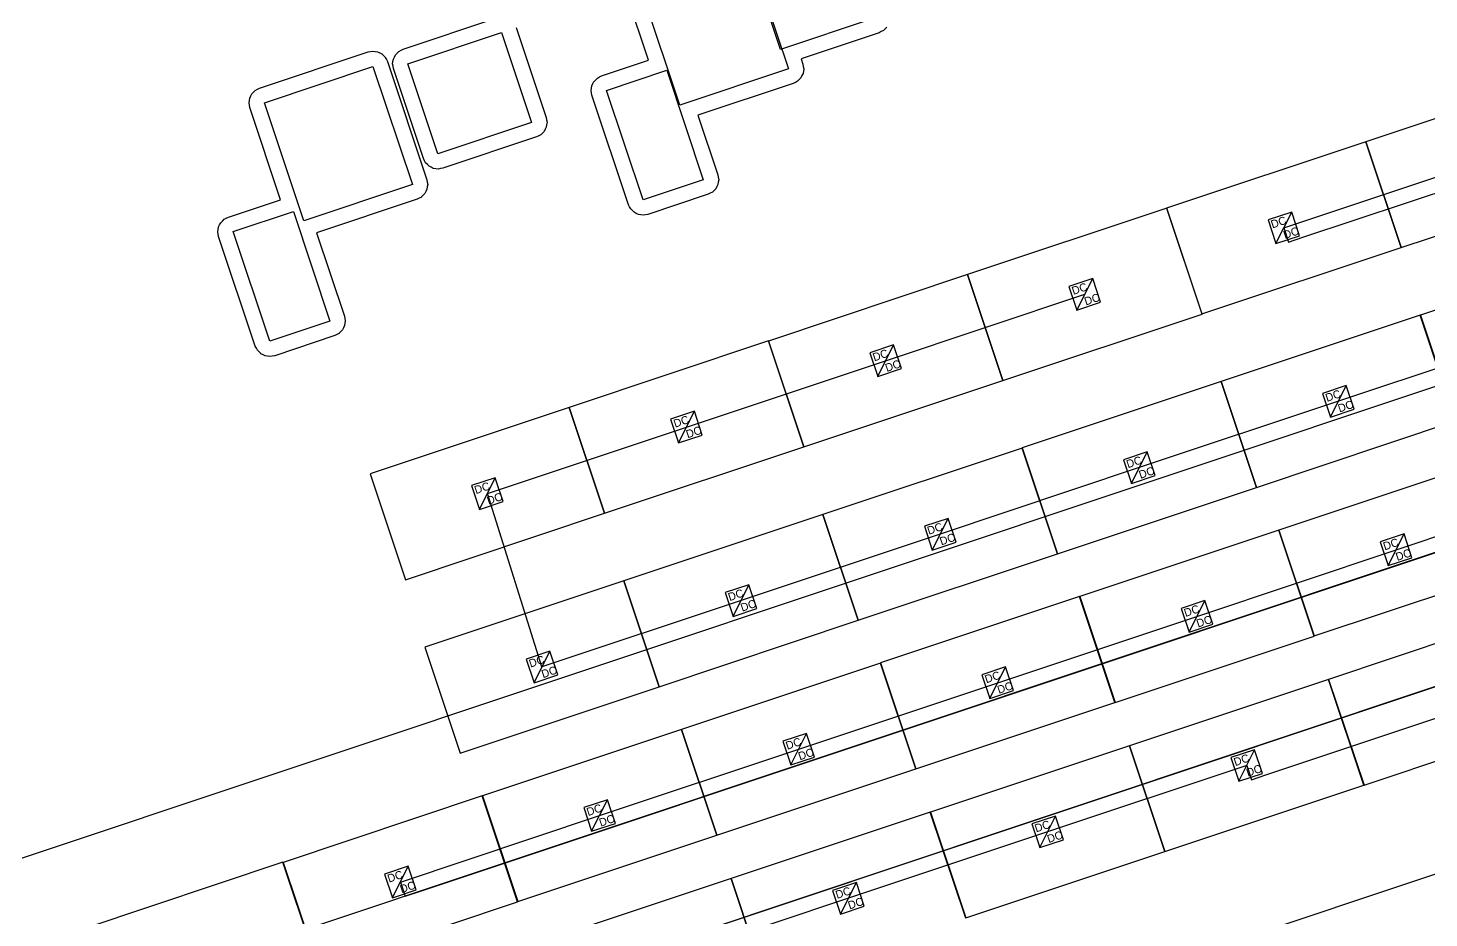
# Model space of a CAD drawing. Header units: feet. Extents: x -377 to 137, y -256 to 143.
# Drawn here: x -241.33 to -195.39, y 30.29 to 59.49 of the extents above; entities that cross this region are included whole.
import ezdxf

# ---------------------------------------------------------------- set-up
doc = ezdxf.new("R2010")
doc.units = ezdxf.units.FT
for name, color, linetype in [('Buildings', 7, 'CONTINUOUS'), ('Connections', 7, 'CONTINUOUS'), ('Modules', 7, 'CONTINUOUS'), ('Obstructions', 7, 'CONTINUOUS'), ('Setbacks', 7, 'CONTINUOUS'), ('Strings', 7, 'CONTINUOUS')]:
    doc.layers.add(name, color=color, linetype=linetype)

msp = doc.modelspace()

# ---------------------------------------------------------------- linework, layer by layer
at = {"layer": 'Buildings', "color": 252}
msp.add_line((-357.301, -22.374), (-122.284, 56.066), dxfattribs=at)
at = {"layer": 'Connections', "color": 91}
for p, q in [((-300.35, 7.187), (-131.801, 63.442)), ((-228.496, 31.156), (-131.798, 63.431)), ((-338.203, -9.848), (-130.48, 59.482)), ((-266.379, 14.121), (-130.479, 59.479)), ((-200.746, 34.98), (-130.164, 58.538)), ((-199.53, 52.621), (-181.279, 58.712)), ((-334.63, 1.19), (-179.375, 53.008)), ((-200.152, 52.932), (-199.997, 52.465)), ((-199.997, 52.465), (-199.53, 52.621)), ((-201.369, 35.291), (-201.213, 34.825)), ((-201.213, 34.825), (-200.746, 34.98)), ((-229.119, 31.467), (-228.963, 31.001)), ((-228.963, 31.001), (-228.496, 31.156))]:
    msp.add_line(p, q, dxfattribs=at)
at = {"layer": 'Modules', "color": 254}
for p, q in [((-190.938, 57.934), (-197.467, 55.755)), ((-197.467, 55.757), (-203.996, 53.578)), ((-196.308, 52.285), (-197.467, 55.757)), ((-197.467, 55.755), (-196.308, 52.282)), ((-196.308, 52.282), (-189.779, 54.462)), ((-203.994, 53.577), (-210.523, 51.398)), ((-203.996, 53.578), (-202.838, 50.106)), ((-202.835, 50.105), (-203.994, 53.577)), ((-199.893, 53.45), (-200.671, 53.191)), ((-200.412, 52.413), (-199.893, 53.45)), ((-199.634, 52.672), (-199.893, 53.45)), ((-200.671, 53.191), (-200.412, 52.413)), ((-200.412, 52.413), (-199.634, 52.672)), ((-202.838, 50.106), (-196.308, 52.285)), ((-189.146, 52.248), (-195.675, 50.068)), ((-210.524, 51.397), (-217.053, 49.217)), ((-209.365, 47.924), (-210.524, 51.397)), ((-210.523, 51.398), (-209.364, 47.925)), ((-206.42, 51.27), (-207.198, 51.01)), ((-207.198, 51.01), (-206.938, 50.232)), ((-206.938, 50.232), (-206.42, 51.27)), ((-206.16, 50.492), (-206.42, 51.27)), ((-209.364, 47.925), (-202.835, 50.105)), ((-206.938, 50.232), (-206.16, 50.492)), ((-195.679, 50.067), (-202.208, 47.888)), ((-194.52, 46.595), (-195.679, 50.067)), ((-195.675, 50.068), (-194.516, 46.596)), ((-217.054, 49.22), (-223.583, 47.041)), ((-215.895, 45.747), (-217.054, 49.22)), ((-217.053, 49.217), (-215.894, 45.745)), ((-212.95, 49.09), (-213.728, 48.83)), ((-213.728, 48.83), (-213.468, 48.052)), ((-213.468, 48.052), (-212.95, 49.09)), ((-212.69, 48.312), (-212.95, 49.09)), ((-213.468, 48.052), (-212.69, 48.312)), ((-215.894, 45.745), (-209.365, 47.924)), ((-202.206, 47.89), (-208.735, 45.711)), ((-202.208, 47.888), (-201.049, 44.416)), ((-201.047, 44.418), (-202.206, 47.89)), ((-198.105, 47.76), (-198.883, 47.501)), ((-198.883, 47.501), (-198.623, 46.723)), ((-198.623, 46.723), (-198.105, 47.76)), ((-197.845, 46.982), (-198.105, 47.76)), ((-223.583, 47.04), (-230.113, 44.86)), ((-223.583, 47.041), (-222.424, 43.568)), ((-222.424, 43.567), (-223.583, 47.04)), ((-219.48, 46.913), (-220.258, 46.653)), ((-219.998, 45.875), (-219.48, 46.913)), ((-219.22, 46.135), (-219.48, 46.913)), ((-198.623, 46.723), (-197.845, 46.982)), ((-220.258, 46.653), (-219.998, 45.875)), ((-201.049, 44.416), (-194.52, 46.595)), ((-219.998, 45.875), (-219.22, 46.135)), ((-222.424, 43.568), (-215.895, 45.747)), ((-208.735, 45.706), (-215.265, 43.527)), ((-208.735, 45.711), (-207.576, 42.239)), ((-207.576, 42.234), (-208.735, 45.706)), ((-204.632, 45.584), (-205.41, 45.324)), ((-205.15, 44.546), (-204.632, 45.584)), ((-204.372, 44.805), (-204.632, 45.584)), ((-205.41, 45.324), (-205.15, 44.546)), ((-193.785, 45.195), (-200.314, 43.016)), ((-230.113, 44.86), (-228.954, 41.388)), ((-226.009, 44.733), (-226.787, 44.473)), ((-226.528, 43.695), (-226.009, 44.733)), ((-225.75, 43.955), (-226.009, 44.733)), ((-205.15, 44.546), (-204.372, 44.805)), ((-226.787, 44.473), (-226.528, 43.695)), ((-207.576, 42.239), (-201.047, 44.418)), ((-226.528, 43.695), (-225.75, 43.955)), ((-228.954, 41.388), (-222.424, 43.567)), ((-215.265, 43.53), (-221.794, 41.351)), ((-214.106, 40.057), (-215.265, 43.53)), ((-215.265, 43.527), (-214.106, 40.055)), ((-211.161, 43.399), (-211.939, 43.14)), ((-211.68, 42.362), (-211.161, 43.399)), ((-210.902, 42.621), (-211.161, 43.399)), ((-211.939, 43.14), (-211.68, 42.362)), ((-200.318, 43.011), (-206.847, 40.832)), ((-199.159, 39.539), (-200.318, 43.011)), ((-200.314, 43.016), (-199.155, 39.544)), ((-196.211, 42.888), (-196.989, 42.629)), ((-196.729, 41.85), (-196.211, 42.888)), ((-195.951, 42.11), (-196.211, 42.888)), ((-211.68, 42.362), (-210.902, 42.621)), ((-196.989, 42.629), (-196.729, 41.85)), ((-214.106, 40.055), (-207.576, 42.234)), ((-196.729, 41.85), (-195.951, 42.11)), ((-221.795, 41.349), (-228.324, 39.17)), ((-220.636, 37.877), (-221.795, 41.349)), ((-221.794, 41.351), (-220.635, 37.878)), ((-199.155, 39.544), (-192.626, 41.723)), ((-217.691, 41.223), (-218.469, 40.963)), ((-218.469, 40.963), (-218.209, 40.185)), ((-218.209, 40.185), (-217.691, 41.223)), ((-217.431, 40.445), (-217.691, 41.223)), ((-218.209, 40.185), (-217.431, 40.445)), ((-206.848, 40.834), (-213.377, 38.655)), ((-205.689, 37.362), (-206.848, 40.834)), ((-206.847, 40.832), (-205.688, 37.36)), ((-202.744, 40.704), (-203.522, 40.444)), ((-203.522, 40.444), (-203.262, 39.666)), ((-203.262, 39.666), (-202.744, 40.704)), ((-202.484, 39.926), (-202.744, 40.704)), ((-220.635, 37.878), (-214.106, 40.057)), ((-192.154, 40.298), (-198.683, 38.118)), ((-205.688, 37.36), (-199.159, 39.539)), ((-203.262, 39.666), (-202.484, 39.926)), ((-228.324, 39.17), (-227.165, 35.698)), ((-224.221, 39.042), (-224.999, 38.783)), ((-224.999, 38.783), (-224.739, 38.005)), ((-224.739, 38.005), (-224.221, 39.042)), ((-223.961, 38.264), (-224.221, 39.042)), ((-213.374, 38.654), (-219.904, 36.475)), ((-213.377, 38.655), (-212.218, 35.183)), ((-212.216, 35.182), (-213.374, 38.654)), ((-224.739, 38.005), (-223.961, 38.264)), ((-209.274, 38.527), (-210.052, 38.268)), ((-210.052, 38.268), (-209.792, 37.49)), ((-209.792, 37.49), (-209.274, 38.527)), ((-209.014, 37.749), (-209.274, 38.527)), ((-227.165, 35.698), (-220.636, 37.877)), ((-209.792, 37.49), (-209.014, 37.749)), ((-198.684, 38.117), (-205.213, 35.938)), ((-197.525, 34.645), (-198.684, 38.117)), ((-198.683, 38.118), (-197.524, 34.646)), ((-212.218, 35.183), (-205.689, 37.362)), ((-197.524, 34.646), (-190.995, 36.825)), ((-219.904, 36.477), (-226.433, 34.298)), ((-218.745, 33.005), (-219.904, 36.477)), ((-219.904, 36.475), (-218.745, 33.002)), ((-215.8, 36.347), (-216.578, 36.087)), ((-216.319, 35.309), (-215.8, 36.347)), ((-215.541, 35.569), (-215.8, 36.347)), ((-216.578, 36.087), (-216.319, 35.309)), ((-205.214, 35.94), (-211.743, 33.761)), ((-204.055, 32.468), (-205.214, 35.94)), ((-205.213, 35.938), (-204.054, 32.466)), ((-216.319, 35.309), (-215.541, 35.569)), ((-201.11, 35.81), (-201.888, 35.551)), ((-201.888, 35.551), (-201.628, 34.773)), ((-201.628, 34.773), (-201.11, 35.81)), ((-200.85, 35.032), (-201.11, 35.81)), ((-218.745, 33.002), (-212.216, 35.182)), ((-201.628, 34.773), (-200.85, 35.032)), ((-204.054, 32.466), (-197.525, 34.645)), ((-226.434, 34.293), (-232.963, 32.114)), ((-225.275, 30.821), (-226.434, 34.293)), ((-226.433, 34.298), (-225.274, 30.826)), ((-222.33, 34.17), (-223.108, 33.911)), ((-222.849, 33.133), (-222.33, 34.17)), ((-222.07, 33.392), (-222.33, 34.17)), ((-223.108, 33.911), (-222.849, 33.133)), ((-211.744, 33.76), (-218.273, 31.581)), ((-210.585, 30.288), (-211.744, 33.76)), ((-211.743, 33.761), (-210.584, 30.289)), ((-207.64, 33.633), (-208.418, 33.374)), ((-208.158, 32.596), (-207.64, 33.633)), ((-207.38, 32.855), (-207.64, 33.633)), ((-222.849, 33.133), (-222.07, 33.392)), ((-208.418, 33.374), (-208.158, 32.596)), ((-225.274, 30.826), (-218.745, 33.005)), ((-208.158, 32.596), (-207.38, 32.855)), ((-210.584, 30.289), (-204.055, 32.468)), ((-232.975, 32.117), (-239.505, 29.937)), ((-231.816, 28.644), (-232.975, 32.117)), ((-232.963, 32.114), (-231.804, 28.642)), ((-228.86, 31.986), (-229.638, 31.727)), ((-229.638, 31.727), (-229.378, 30.949)), ((-229.378, 30.949), (-228.86, 31.986)), ((-228.6, 31.208), (-228.86, 31.986)), ((-218.273, 31.583), (-224.802, 29.404)), ((-217.114, 28.111), (-218.273, 31.583)), ((-218.273, 31.581), (-217.114, 28.108)), ((-214.169, 31.453), (-214.947, 31.193)), ((-214.688, 30.415), (-214.169, 31.453)), ((-213.91, 30.675), (-214.169, 31.453)), ((-231.804, 28.642), (-225.275, 30.821)), ((-229.378, 30.949), (-228.6, 31.208)), ((-214.947, 31.193), (-214.688, 30.415)), ((-214.688, 30.415), (-213.91, 30.675))]:
    msp.add_line(p, q, dxfattribs=at)
at = {"layer": 'Obstructions', "color": 252}
for p, q in [((-217.693, 62.022), (-216.398, 58.147)), ((-216.652, 58.786), (-217.638, 61.737)), ((-219.958, 56.956), (-221.253, 60.835)), ((-213.582, 59.812), (-216.652, 58.786)), ((-228.871, 58.315), (-225.802, 59.341)), ((-225.802, 59.341), (-224.816, 56.39)), ((-233.58, 57.037), (-230.021, 58.227)), ((-230.021, 58.227), (-228.728, 54.349)), ((-227.888, 55.364), (-228.871, 58.315)), ((-222.362, 57.442), (-220.386, 58.103)), ((-220.386, 58.103), (-219.187, 54.509)), ((-216.398, 58.147), (-219.958, 56.956)), ((-221.163, 53.852), (-222.362, 57.442)), ((-232.288, 53.162), (-233.58, 57.037)), ((-224.816, 56.39), (-227.888, 55.364)), ((-228.728, 54.349), (-232.288, 53.162)), ((-219.187, 54.509), (-221.163, 53.852)), ((-234.601, 52.807), (-232.629, 53.465)), ((-232.629, 53.465), (-231.43, 49.875)), ((-233.402, 49.214), (-234.601, 52.807)), ((-231.43, 49.875), (-233.402, 49.214))]:
    msp.add_line(p, q, dxfattribs=at)
at = {"layer": 'Setbacks', "color": 2}
for p, q in [((-220.982, 58.435), (-221.73, 60.675)), ((-229.031, 58.792), (-225.961, 59.818)), ((-225.324, 59.501), (-224.338, 56.55)), ((-213.423, 59.335), (-215.979, 58.48)), ((-213.422, 59.335), (-213.423, 59.335)), ((-213.353, 59.371), (-213.422, 59.335)), ((-213.284, 59.407), (-213.353, 59.371)), ((-213.283, 59.408), (-213.284, 59.407)), ((-213.284, 59.407), (-213.284, 59.407)), ((-213.228, 59.464), (-213.283, 59.408)), ((-213.283, 59.408), (-213.283, 59.408)), ((-213.283, 59.408), (-213.283, 59.408)), ((-213.173, 59.519), (-213.228, 59.464)), ((-233.74, 57.514), (-230.18, 58.705)), ((-230.18, 58.705), (-230.18, 58.705)), ((-230.18, 58.705), (-230.18, 58.705)), ((-230.18, 58.705), (-230.179, 58.705)), ((-230.179, 58.705), (-230.102, 58.718)), ((-230.102, 58.718), (-230.025, 58.73)), ((-230.025, 58.73), (-230.025, 58.731)), ((-230.025, 58.731), (-230.025, 58.73)), ((-230.025, 58.73), (-230.024, 58.731)), ((-230.024, 58.731), (-230.024, 58.73)), ((-230.024, 58.73), (-229.947, 58.719)), ((-229.947, 58.719), (-229.87, 58.707)), ((-229.87, 58.707), (-229.869, 58.707)), ((-229.869, 58.707), (-229.869, 58.707)), ((-229.869, 58.707), (-229.869, 58.707)), ((-229.869, 58.707), (-229.868, 58.707)), ((-229.868, 58.707), (-229.799, 58.672)), ((-229.799, 58.672), (-229.729, 58.637)), ((-229.729, 58.637), (-229.728, 58.637)), ((-229.728, 58.637), (-229.728, 58.637)), ((-229.728, 58.637), (-229.728, 58.637)), ((-229.728, 58.637), (-229.727, 58.636)), ((-229.727, 58.636), (-229.672, 58.582)), ((-229.672, 58.582), (-229.616, 58.527)), ((-229.616, 58.527), (-229.616, 58.527)), ((-229.616, 58.527), (-229.616, 58.526)), ((-229.616, 58.526), (-229.616, 58.526)), ((-229.616, 58.526), (-229.615, 58.526)), ((-229.615, 58.526), (-229.58, 58.457)), ((-229.58, 58.457), (-229.544, 58.387)), ((-229.544, 58.387), (-229.543, 58.387)), ((-229.543, 58.387), (-229.543, 58.387)), ((-229.543, 58.387), (-229.543, 58.386)), ((-229.543, 58.386), (-228.251, 54.508)), ((-229.374, 58.312), (-229.363, 58.389)), ((-229.363, 58.389), (-229.351, 58.466)), ((-229.351, 58.467), (-229.316, 58.537)), ((-229.351, 58.466), (-229.351, 58.467)), ((-229.351, 58.467), (-229.351, 58.467)), ((-229.351, 58.467), (-229.351, 58.467)), ((-229.351, 58.466), (-229.351, 58.466)), ((-229.316, 58.537), (-229.281, 58.607)), ((-229.281, 58.607), (-229.28, 58.608)), ((-229.281, 58.607), (-229.281, 58.607)), ((-229.281, 58.607), (-229.281, 58.607)), ((-229.28, 58.608), (-229.225, 58.664)), ((-229.28, 58.608), (-229.28, 58.608)), ((-229.225, 58.664), (-229.171, 58.719)), ((-229.171, 58.719), (-229.17, 58.72)), ((-229.17, 58.72), (-229.17, 58.72)), ((-229.17, 58.72), (-229.17, 58.72)), ((-229.17, 58.72), (-229.169, 58.72)), ((-229.169, 58.72), (-229.1, 58.756)), ((-229.1, 58.756), (-229.031, 58.792)), ((-229.031, 58.792), (-229.031, 58.792)), ((-222.521, 57.919), (-220.982, 58.435)), ((-215.979, 58.48), (-215.921, 58.306)), ((-229.374, 58.311), (-229.374, 58.312)), ((-229.374, 58.311), (-229.374, 58.311)), ((-229.374, 58.31), (-229.374, 58.311)), ((-229.374, 58.311), (-229.374, 58.311)), ((-229.361, 58.233), (-229.374, 58.31)), ((-229.349, 58.156), (-229.361, 58.233)), ((-228.365, 55.205), (-229.349, 58.156)), ((-229.349, 58.156), (-229.349, 58.156)), ((-222.66, 57.847), (-222.591, 57.883)), ((-222.591, 57.883), (-222.522, 57.919)), ((-222.522, 57.919), (-222.521, 57.919)), ((-222.521, 57.919), (-222.521, 57.919)), ((-222.521, 57.919), (-222.521, 57.919)), ((-215.953, 57.925), (-215.988, 57.855)), ((-215.918, 57.995), (-215.953, 57.925)), ((-215.921, 58.306), (-215.921, 58.306)), ((-215.921, 58.306), (-215.908, 58.229)), ((-215.906, 58.073), (-215.918, 57.996)), ((-215.918, 57.996), (-215.918, 57.996)), ((-215.918, 57.996), (-215.918, 57.995)), ((-215.918, 57.995), (-215.918, 57.995)), ((-215.918, 57.995), (-215.918, 57.995)), ((-215.908, 58.229), (-215.895, 58.152)), ((-215.895, 58.151), (-215.906, 58.073)), ((-215.895, 58.152), (-215.895, 58.151)), ((-215.895, 58.151), (-215.895, 58.151)), ((-215.895, 58.151), (-215.895, 58.151)), ((-215.895, 58.151), (-215.895, 58.151)), ((-233.935, 57.385), (-233.88, 57.441)), ((-233.88, 57.441), (-233.88, 57.441)), ((-233.88, 57.441), (-233.879, 57.441)), ((-233.879, 57.442), (-233.81, 57.478)), ((-233.879, 57.441), (-233.879, 57.442)), ((-233.879, 57.441), (-233.879, 57.441)), ((-233.81, 57.478), (-233.74, 57.514)), ((-233.74, 57.514), (-233.74, 57.514)), ((-222.865, 57.438), (-222.853, 57.515)), ((-222.865, 57.438), (-222.865, 57.438)), ((-222.865, 57.438), (-222.865, 57.438)), ((-222.865, 57.437), (-222.865, 57.438)), ((-222.865, 57.438), (-222.865, 57.438)), ((-222.852, 57.36), (-222.865, 57.437)), ((-222.853, 57.515), (-222.842, 57.593)), ((-222.842, 57.593), (-222.842, 57.594)), ((-222.842, 57.594), (-222.841, 57.594)), ((-222.842, 57.593), (-222.842, 57.593)), ((-222.842, 57.593), (-222.842, 57.593)), ((-222.841, 57.594), (-222.807, 57.664)), ((-222.807, 57.664), (-222.772, 57.734)), ((-222.772, 57.734), (-222.771, 57.734)), ((-222.771, 57.735), (-222.716, 57.79)), ((-222.771, 57.734), (-222.771, 57.735)), ((-222.771, 57.734), (-222.771, 57.734)), ((-222.771, 57.734), (-222.771, 57.734)), ((-222.716, 57.79), (-222.662, 57.846)), ((-222.662, 57.846), (-222.661, 57.847)), ((-222.661, 57.847), (-222.661, 57.847)), ((-222.661, 57.847), (-222.661, 57.847)), ((-222.661, 57.847), (-222.66, 57.847)), ((-216.238, 57.67), (-219.363, 56.625)), ((-216.168, 57.706), (-216.238, 57.67)), ((-216.238, 57.67), (-216.238, 57.67)), ((-216.099, 57.742), (-216.168, 57.706)), ((-216.098, 57.743), (-216.099, 57.742)), ((-216.099, 57.742), (-216.099, 57.742)), ((-216.099, 57.742), (-216.099, 57.742)), ((-216.099, 57.742), (-216.099, 57.742)), ((-216.043, 57.799), (-216.098, 57.743)), ((-215.989, 57.854), (-216.043, 57.799)), ((-215.988, 57.855), (-215.989, 57.854)), ((-215.988, 57.855), (-215.988, 57.855)), ((-215.988, 57.855), (-215.988, 57.855)), ((-215.988, 57.855), (-215.988, 57.855)), ((-234.083, 57.033), (-234.072, 57.11)), ((-234.083, 57.032), (-234.083, 57.033)), ((-234.083, 57.033), (-234.083, 57.033)), ((-234.071, 56.955), (-234.083, 57.032)), ((-234.083, 57.032), (-234.083, 57.032)), ((-234.083, 57.032), (-234.083, 57.032)), ((-234.072, 57.11), (-234.06, 57.188)), ((-234.06, 57.189), (-234.025, 57.259)), ((-234.06, 57.188), (-234.06, 57.189)), ((-234.06, 57.188), (-234.06, 57.188)), ((-234.06, 57.188), (-234.06, 57.188)), ((-234.06, 57.188), (-234.06, 57.188)), ((-234.025, 57.259), (-233.99, 57.328)), ((-233.99, 57.329), (-233.989, 57.33)), ((-233.99, 57.328), (-233.99, 57.329)), ((-233.99, 57.329), (-233.99, 57.329)), ((-233.99, 57.329), (-233.99, 57.329)), ((-233.989, 57.33), (-233.935, 57.385)), ((-222.839, 57.283), (-222.852, 57.36)), ((-221.64, 53.692), (-222.839, 57.283)), ((-222.839, 57.283), (-222.839, 57.283)), ((-234.058, 56.878), (-234.071, 56.955)), ((-234.058, 56.877), (-234.058, 56.878)), ((-233.05, 53.855), (-234.058, 56.877)), ((-224.338, 56.55), (-224.338, 56.55)), ((-224.338, 56.55), (-224.338, 56.55)), ((-224.338, 56.55), (-224.338, 56.549)), ((-224.338, 56.549), (-224.325, 56.472)), ((-219.363, 56.625), (-218.71, 54.669)), ((-224.461, 56.042), (-224.516, 55.986)), ((-224.406, 56.097), (-224.461, 56.042)), ((-224.371, 56.168), (-224.406, 56.098)), ((-224.406, 56.098), (-224.406, 56.098)), ((-224.406, 56.098), (-224.406, 56.098)), ((-224.406, 56.098), (-224.406, 56.098)), ((-224.406, 56.098), (-224.406, 56.097)), ((-224.336, 56.238), (-224.371, 56.168)), ((-224.335, 56.239), (-224.336, 56.239)), ((-224.336, 56.239), (-224.336, 56.239)), ((-224.336, 56.239), (-224.336, 56.239)), ((-224.336, 56.239), (-224.336, 56.238)), ((-224.324, 56.316), (-224.335, 56.239)), ((-224.325, 56.472), (-224.312, 56.395)), ((-224.312, 56.394), (-224.324, 56.316)), ((-224.312, 56.395), (-224.312, 56.394)), ((-224.312, 56.394), (-224.312, 56.394)), ((-224.312, 56.394), (-224.312, 56.394)), ((-224.656, 55.913), (-227.728, 54.887)), ((-224.586, 55.949), (-224.656, 55.913)), ((-224.656, 55.913), (-224.656, 55.913)), ((-224.656, 55.913), (-224.656, 55.913)), ((-224.517, 55.985), (-224.586, 55.949)), ((-224.516, 55.985), (-224.517, 55.985)), ((-224.516, 55.986), (-224.516, 55.986)), ((-224.516, 55.986), (-224.516, 55.985)), ((-224.516, 55.985), (-224.516, 55.985)), ((-228.365, 55.204), (-228.365, 55.205)), ((-228.365, 55.205), (-228.365, 55.205)), ((-228.329, 55.135), (-228.365, 55.204)), ((-228.365, 55.204), (-228.365, 55.204)), ((-228.293, 55.066), (-228.329, 55.135)), ((-228.293, 55.065), (-228.293, 55.066)), ((-228.292, 55.064), (-228.293, 55.065)), ((-228.293, 55.065), (-228.293, 55.065)), ((-228.293, 55.065), (-228.293, 55.065)), ((-228.236, 55.01), (-228.292, 55.064)), ((-228.181, 54.955), (-228.236, 55.01)), ((-228.18, 54.954), (-228.181, 54.955)), ((-228.181, 54.955), (-228.181, 54.955)), ((-228.11, 54.919), (-228.18, 54.954)), ((-228.18, 54.954), (-228.18, 54.954)), ((-228.18, 54.954), (-228.18, 54.954)), ((-228.04, 54.884), (-228.11, 54.919)), ((-228.039, 54.884), (-228.04, 54.884)), ((-228.04, 54.884), (-228.04, 54.884)), ((-228.04, 54.884), (-228.04, 54.884)), ((-227.962, 54.872), (-228.039, 54.884)), ((-228.039, 54.884), (-228.039, 54.884)), ((-227.885, 54.861), (-227.962, 54.872)), ((-227.884, 54.861), (-227.885, 54.861)), ((-227.883, 54.861), (-227.884, 54.861)), ((-227.884, 54.861), (-227.884, 54.861)), ((-227.884, 54.861), (-227.884, 54.861)), ((-227.806, 54.874), (-227.883, 54.861)), ((-227.729, 54.886), (-227.806, 54.874)), ((-227.728, 54.887), (-227.729, 54.887)), ((-227.729, 54.887), (-227.729, 54.886)), ((-227.729, 54.886), (-227.729, 54.886)), ((-218.71, 54.669), (-218.71, 54.668)), ((-218.71, 54.668), (-218.71, 54.668)), ((-218.71, 54.668), (-218.71, 54.668)), ((-218.71, 54.668), (-218.697, 54.591)), ((-228.251, 54.508), (-228.251, 54.508)), ((-228.251, 54.508), (-228.251, 54.508)), ((-228.251, 54.508), (-228.251, 54.508)), ((-228.251, 54.508), (-228.251, 54.507)), ((-228.251, 54.507), (-228.238, 54.431)), ((-228.237, 54.275), (-228.248, 54.197)), ((-228.238, 54.431), (-228.225, 54.353)), ((-228.225, 54.352), (-228.237, 54.275)), ((-228.225, 54.353), (-228.225, 54.352)), ((-228.225, 54.352), (-228.225, 54.352)), ((-228.225, 54.352), (-228.225, 54.352)), ((-228.225, 54.352), (-228.225, 54.352)), ((-218.778, 54.216), (-218.833, 54.161)), ((-218.743, 54.287), (-218.778, 54.217)), ((-218.778, 54.217), (-218.778, 54.217)), ((-218.778, 54.217), (-218.778, 54.217)), ((-218.778, 54.217), (-218.778, 54.216)), ((-218.778, 54.216), (-218.778, 54.216)), ((-218.708, 54.357), (-218.743, 54.287)), ((-218.707, 54.358), (-218.708, 54.357)), ((-218.708, 54.357), (-218.708, 54.357)), ((-218.708, 54.357), (-218.708, 54.357)), ((-218.696, 54.435), (-218.707, 54.358)), ((-218.707, 54.358), (-218.707, 54.358)), ((-218.697, 54.591), (-218.684, 54.514)), ((-218.684, 54.512), (-218.696, 54.435)), ((-218.684, 54.514), (-218.684, 54.513)), ((-218.684, 54.513), (-218.684, 54.513)), ((-218.684, 54.513), (-218.684, 54.513)), ((-218.684, 54.513), (-218.684, 54.512)), ((-234.761, 53.285), (-233.05, 53.855)), ((-228.569, 53.871), (-231.867, 52.771)), ((-228.568, 53.871), (-228.569, 53.871)), ((-228.569, 53.871), (-228.569, 53.871)), ((-228.569, 53.871), (-228.569, 53.871)), ((-228.499, 53.907), (-228.568, 53.871)), ((-228.43, 53.943), (-228.499, 53.907)), ((-228.429, 53.944), (-228.43, 53.943)), ((-228.374, 53.999), (-228.429, 53.944)), ((-228.429, 53.944), (-228.429, 53.944)), ((-228.429, 53.944), (-228.429, 53.944)), ((-228.429, 53.944), (-228.429, 53.944)), ((-228.319, 54.055), (-228.374, 53.999)), ((-228.318, 54.056), (-228.319, 54.056)), ((-228.319, 54.056), (-228.319, 54.056)), ((-228.319, 54.056), (-228.319, 54.056)), ((-228.319, 54.056), (-228.319, 54.055)), ((-228.284, 54.126), (-228.318, 54.056)), ((-228.249, 54.196), (-228.284, 54.126)), ((-228.248, 54.197), (-228.249, 54.196)), ((-228.248, 54.197), (-228.248, 54.197)), ((-228.248, 54.197), (-228.248, 54.197)), ((-228.248, 54.197), (-228.248, 54.197)), ((-219.028, 54.032), (-221.004, 53.374)), ((-218.958, 54.068), (-219.028, 54.032)), ((-219.028, 54.032), (-219.028, 54.032)), ((-219.028, 54.032), (-219.028, 54.032)), ((-219.028, 54.032), (-219.028, 54.032)), ((-218.889, 54.104), (-218.958, 54.068)), ((-218.888, 54.104), (-218.889, 54.104)), ((-218.889, 54.104), (-218.889, 54.104)), ((-218.833, 54.161), (-218.888, 54.105)), ((-218.888, 54.105), (-218.888, 54.104)), ((-218.888, 54.104), (-218.888, 54.104)), ((-221.604, 53.623), (-221.64, 53.692)), ((-221.64, 53.692), (-221.64, 53.692)), ((-221.568, 53.554), (-221.604, 53.623)), ((-221.568, 53.553), (-221.568, 53.554)), ((-221.567, 53.553), (-221.568, 53.553)), ((-221.567, 53.552), (-221.567, 53.553)), ((-221.567, 53.553), (-221.567, 53.553)), ((-221.511, 53.498), (-221.567, 53.552)), ((-221.456, 53.443), (-221.511, 53.498)), ((-221.455, 53.443), (-221.456, 53.443)), ((-221.455, 53.442), (-221.455, 53.443)), ((-221.455, 53.443), (-221.455, 53.443)), ((-221.385, 53.407), (-221.455, 53.442)), ((-221.455, 53.442), (-221.455, 53.442)), ((-221.315, 53.372), (-221.385, 53.407)), ((-221.314, 53.372), (-221.315, 53.372)), ((-221.315, 53.372), (-221.315, 53.372)), ((-221.237, 53.36), (-221.314, 53.372)), ((-221.314, 53.372), (-221.314, 53.372)), ((-221.314, 53.372), (-221.314, 53.372)), ((-221.16, 53.349), (-221.237, 53.36)), ((-221.159, 53.349), (-221.16, 53.349)), ((-221.158, 53.349), (-221.159, 53.349)), ((-221.159, 53.349), (-221.159, 53.349)), ((-221.081, 53.362), (-221.158, 53.349)), ((-221.158, 53.349), (-221.158, 53.349)), ((-221.004, 53.374), (-221.081, 53.362)), ((-221.004, 53.374), (-221.004, 53.374)), ((-235.105, 52.804), (-235.093, 52.881)), ((-235.093, 52.881), (-235.081, 52.959)), ((-235.081, 52.96), (-235.046, 53.03)), ((-235.081, 52.959), (-235.081, 52.96)), ((-235.081, 52.959), (-235.081, 52.959)), ((-235.081, 52.959), (-235.081, 52.959)), ((-235.081, 52.959), (-235.081, 52.959)), ((-235.046, 53.03), (-235.011, 53.1)), ((-235.011, 53.1), (-235.011, 53.1)), ((-235.011, 53.1), (-235.011, 53.1)), ((-235.011, 53.1), (-235.011, 53.1)), ((-235.011, 53.1), (-235.01, 53.1)), ((-235.01, 53.1), (-234.955, 53.156)), ((-234.955, 53.156), (-234.901, 53.212)), ((-234.901, 53.212), (-234.9, 53.212)), ((-234.9, 53.213), (-234.83, 53.249)), ((-234.9, 53.212), (-234.9, 53.213)), ((-234.9, 53.212), (-234.9, 53.212)), ((-234.9, 53.212), (-234.9, 53.212)), ((-234.83, 53.249), (-234.761, 53.285)), ((-234.761, 53.285), (-234.761, 53.285)), ((-234.761, 53.285), (-234.761, 53.285)), ((-234.761, 53.285), (-234.761, 53.285)), ((-235.105, 52.803), (-235.105, 52.804)), ((-235.105, 52.804), (-235.105, 52.804)), ((-235.092, 52.726), (-235.105, 52.803)), ((-235.105, 52.803), (-235.105, 52.803)), ((-235.105, 52.803), (-235.105, 52.803)), ((-235.079, 52.649), (-235.092, 52.726)), ((-235.079, 52.648), (-235.079, 52.649)), ((-233.88, 49.054), (-235.079, 52.648)), ((-235.079, 52.648), (-235.079, 52.648)), ((-235.079, 52.648), (-235.079, 52.648)), ((-231.867, 52.771), (-230.953, 50.034)), ((-230.985, 49.653), (-231.02, 49.583)), ((-230.95, 49.723), (-230.985, 49.653)), ((-230.953, 50.034), (-230.952, 50.034)), ((-230.952, 50.034), (-230.94, 49.957)), ((-230.938, 49.801), (-230.95, 49.724)), ((-230.95, 49.724), (-230.95, 49.724)), ((-230.95, 49.724), (-230.95, 49.723)), ((-230.95, 49.723), (-230.95, 49.723)), ((-230.95, 49.723), (-230.95, 49.723)), ((-230.94, 49.957), (-230.927, 49.88)), ((-230.927, 49.878), (-230.938, 49.801)), ((-230.927, 49.88), (-230.927, 49.879)), ((-230.927, 49.879), (-230.927, 49.879)), ((-230.927, 49.879), (-230.927, 49.879)), ((-230.927, 49.879), (-230.927, 49.878)), ((-231.27, 49.397), (-233.242, 48.736)), ((-231.269, 49.398), (-231.27, 49.397)), ((-231.2, 49.434), (-231.269, 49.398)), ((-231.131, 49.47), (-231.2, 49.434)), ((-231.13, 49.47), (-231.131, 49.47)), ((-231.131, 49.47), (-231.131, 49.47)), ((-231.131, 49.47), (-231.131, 49.47)), ((-231.075, 49.526), (-231.13, 49.471)), ((-231.13, 49.471), (-231.13, 49.47)), ((-231.021, 49.582), (-231.075, 49.526)), ((-231.02, 49.582), (-231.021, 49.582)), ((-231.02, 49.583), (-231.02, 49.583)), ((-231.02, 49.583), (-231.02, 49.582)), ((-231.02, 49.582), (-231.02, 49.582)), ((-233.879, 49.054), (-233.88, 49.054)), ((-233.88, 49.054), (-233.88, 49.054)), ((-233.879, 49.053), (-233.879, 49.054)), ((-233.843, 48.984), (-233.879, 49.053)), ((-233.807, 48.915), (-233.843, 48.984)), ((-233.807, 48.914), (-233.807, 48.915)), ((-233.807, 48.915), (-233.807, 48.915)), ((-233.806, 48.914), (-233.807, 48.914)), ((-233.807, 48.914), (-233.807, 48.914)), ((-233.751, 48.859), (-233.806, 48.914)), ((-233.695, 48.804), (-233.751, 48.859)), ((-233.694, 48.804), (-233.695, 48.804)), ((-233.695, 48.804), (-233.695, 48.804)), ((-233.695, 48.804), (-233.695, 48.804)), ((-233.694, 48.803), (-233.694, 48.804)), ((-233.624, 48.769), (-233.694, 48.803)), ((-233.554, 48.734), (-233.624, 48.769)), ((-233.553, 48.734), (-233.554, 48.734)), ((-233.554, 48.734), (-233.554, 48.734)), ((-233.554, 48.734), (-233.554, 48.734)), ((-233.553, 48.733), (-233.553, 48.734)), ((-233.476, 48.722), (-233.553, 48.733)), ((-233.399, 48.71), (-233.476, 48.722)), ((-233.398, 48.71), (-233.399, 48.71)), ((-233.397, 48.71), (-233.398, 48.71)), ((-233.398, 48.71), (-233.398, 48.71)), ((-233.398, 48.71), (-233.398, 48.71)), ((-233.32, 48.723), (-233.397, 48.71)), ((-233.243, 48.736), (-233.32, 48.723)), ((-233.242, 48.736), (-233.243, 48.736)), ((-233.243, 48.736), (-233.243, 48.736)), ((-233.243, 48.736), (-233.243, 48.736))]:
    msp.add_line(p, q, dxfattribs=at)
at = {"layer": 'Strings', "color": 11}
for p, q in [((-200.152, 52.932), (-193.623, 55.108)), ((-213.209, 48.571), (-206.679, 50.751)), ((-191.831, 49.422), (-198.364, 47.241)), ((-219.739, 46.394), (-213.209, 48.571)), ((-198.364, 47.241), (-204.891, 45.065)), ((-226.269, 44.214), (-219.739, 46.394)), ((-204.891, 45.065), (-211.42, 42.881)), ((-224.48, 38.524), (-226.269, 44.214)), ((-196.47, 42.369), (-189.946, 44.546)), ((-211.42, 42.881), (-217.95, 40.704)), ((-203.003, 40.185), (-196.47, 42.369)), ((-217.95, 40.704), (-224.48, 38.524)), ((-209.533, 38.009), (-203.003, 40.185)), ((-216.06, 35.828), (-209.533, 38.009)), ((-222.589, 33.652), (-216.06, 35.828)), ((-201.369, 35.291), (-207.899, 33.115)), ((-229.119, 31.467), (-222.589, 33.652)), ((-207.899, 33.115), (-214.429, 30.934)), ((-214.429, 30.934), (-220.958, 28.758))]:
    msp.add_line(p, q, dxfattribs=at)

# ---------------------------------------------------------------- texts
at = {"layer": 'Modules'}
for p in [(-200.526, 52.911), (-200.116, 52.563), (-207.053, 50.73), (-206.643, 50.383), (-213.582, 48.55), (-213.173, 48.203), (-198.737, 47.22), (-198.327, 46.873), (-220.112, 46.373), (-219.702, 46.026), (-205.264, 45.044), (-204.854, 44.696), (-226.642, 44.193), (-226.232, 43.845), (-211.794, 42.86), (-211.384, 42.512), (-196.844, 42.348), (-196.434, 42.001), (-218.324, 40.683), (-217.914, 40.336), (-203.376, 40.164), (-202.967, 39.817), (-224.853, 38.503), (-224.444, 38.155), (-209.906, 37.988), (-209.496, 37.64), (-216.433, 35.807), (-216.023, 35.46), (-201.743, 35.27), (-201.333, 34.923), (-222.963, 33.631), (-222.553, 33.283), (-208.272, 33.094), (-207.862, 32.746), (-229.493, 31.447), (-229.083, 31.099), (-214.802, 30.913), (-214.392, 30.566)]:
    msp.add_text('DC', height=0.2625, rotation=18.457, dxfattribs=at).set_placement(p)

doc.saveas('drawing.dxf')
